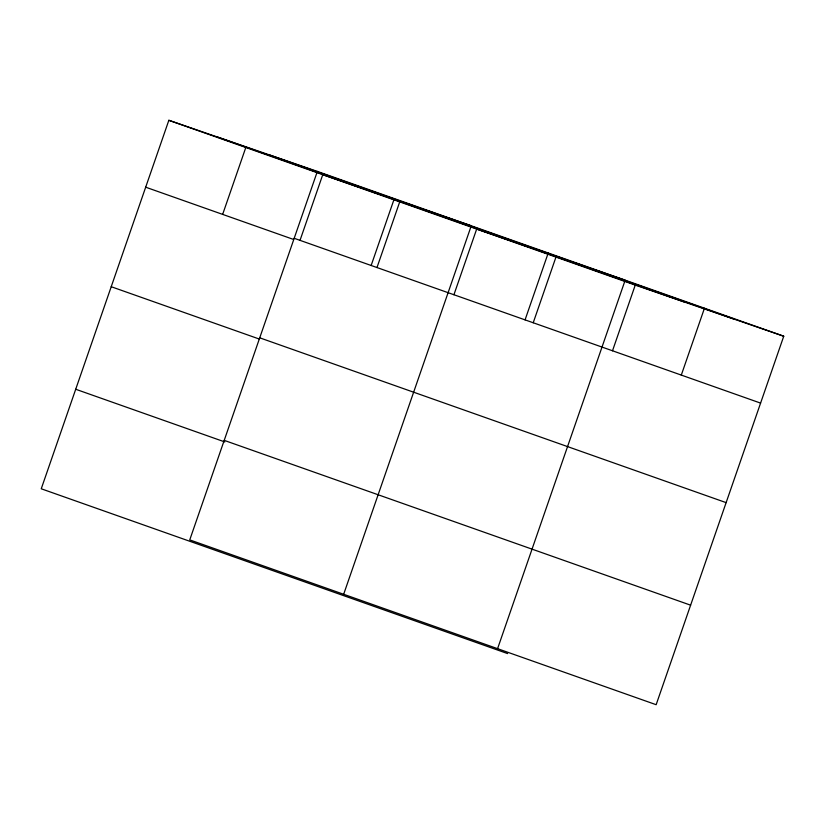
<?xml version="1.0" encoding="UTF-8"?>
<svg xmlns="http://www.w3.org/2000/svg" width="825" height="825" viewBox="0 0 825 825"><rect width="100%" height="100%" fill="white"/><g stroke="black" fill="none" stroke-linecap="round" stroke-linejoin="round"><path stroke-width="1.24" d="M317.357 171.404L189.75 539.89L656.153 704.705L783.75 336.218L317.357 171.404L168.847 120.295L41.25 488.782L507.643 653.596M222.647 214.387L245.809 147.489M300.022 240.364L322.761 174.683L471.261 225.792L343.664 594.278M371.147 265.485L394.309 198.598M376.973 267.558L399.713 201.877M453.925 294.752L476.675 229.072L625.175 280.18L497.578 648.667M525.061 319.873L548.223 252.986M533.218 322.771L555.957 257.091M612.501 350.79L635.25 285.11L168.847 120.295M681.295 375.086L704.467 308.199M635.25 285.11L783.75 336.218M268.352 154.543L734.745 319.358M217.852 137.167L684.255 301.981M294.195 238.291L760.588 403.105M145.685 187.193L293.587 239.456M259.731 337.817L726.124 502.631M111.22 286.718L259.122 338.982M224.214 440.364L690.618 605.179M75.714 389.256L224.812 441.942"/></g></svg>
